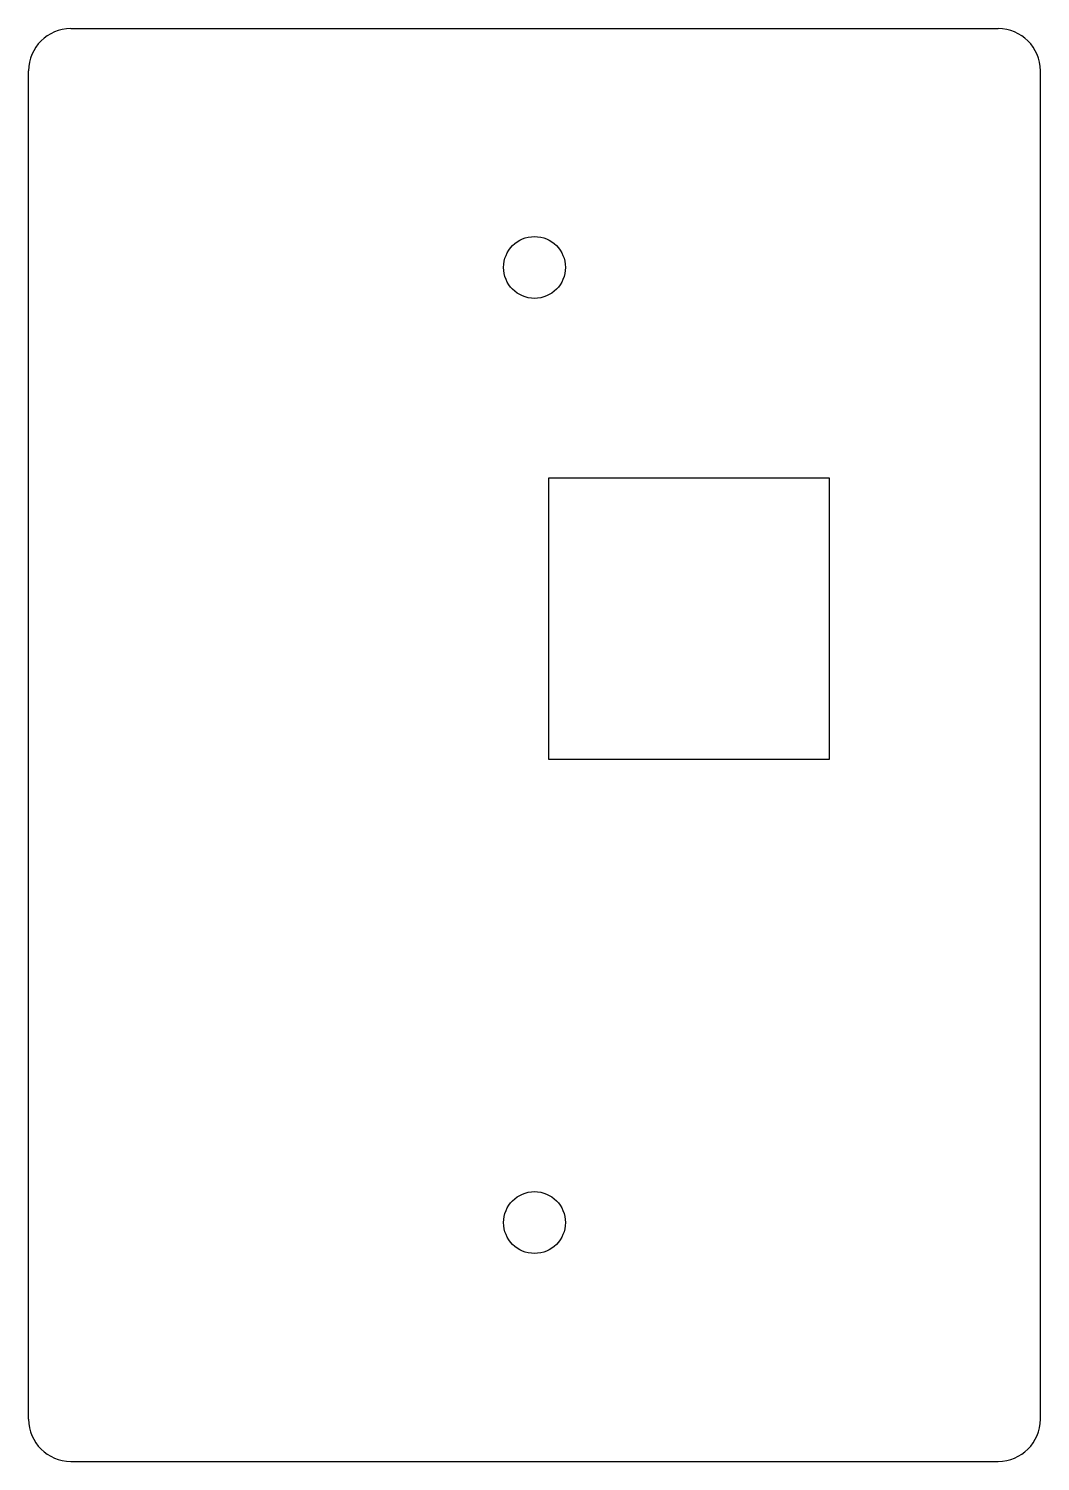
# Model space of a CAD drawing. Header units: millimetres. Extents: x -9 to 27, y -8.5 to 42.5.
import ezdxf

# ---------------------------------------------------------------- set-up
doc = ezdxf.new("R2010")
doc.units = ezdxf.units.MM

msp = doc.modelspace()

# ---------------------------------------------------------------- linework, layer by layer
for p, q in [((-7.5, 42.5), (25.5, 42.5)), ((-9, -7), (-9, 41)), ((27, -7), (27, 41)), ((19.5, 26.5), (9.5, 26.5)), ((9.5, 26.5), (9.5, 16.5)), ((19.5, 16.5), (19.5, 26.5)), ((9.5, 16.5), (19.5, 16.5)), ((-7.5, -8.5), (25.5, -8.5))]:
    msp.add_line(p, q)
for centre in [(9, 34), (9, 0)]:
    msp.add_circle(centre, 1.1)
for centre, start, end in [((-7.5, 41), 90, 180), ((25.5, 41), 0, 90), ((-7.5, -7), 180, 270), ((25.5, -7), 270, 0)]:
    msp.add_arc(centre, 1.5, start, end)

doc.saveas('drawing.dxf')
